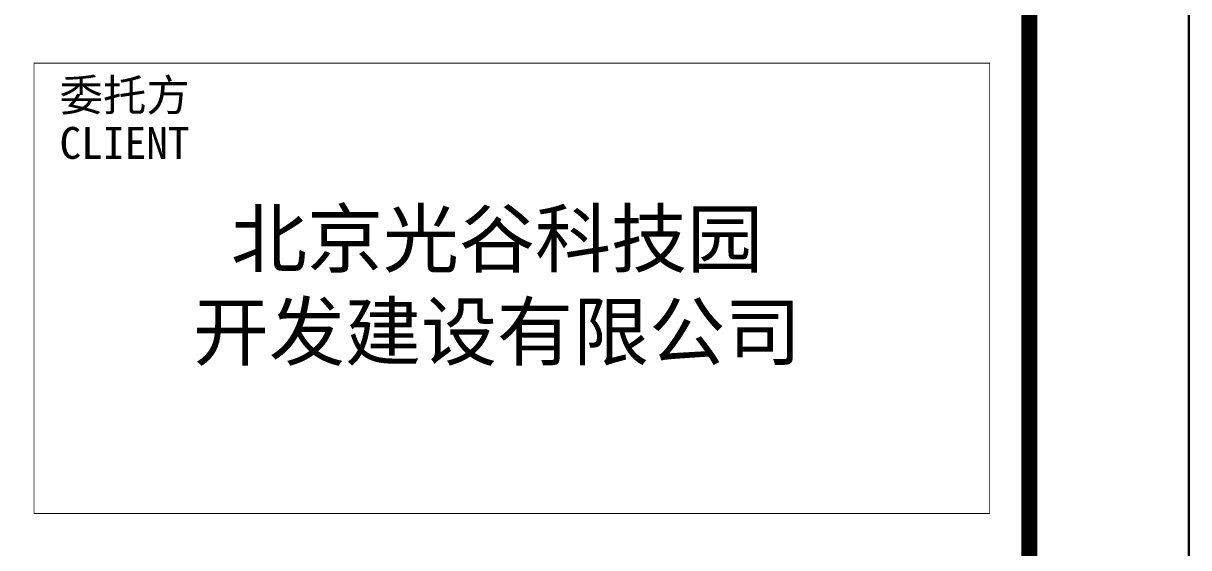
# Model space of a CAD drawing. Extents: x 337716 to 534539, y 642056 to 701458.
# Drawn here: x 443122 to 450439, y 684802 to 688092 of the extents above; entities that cross this region are included whole.
import ezdxf
from ezdxf.enums import TextEntityAlignment as Align

# ---------------------------------------------------------------- set-up
doc = ezdxf.new("R2010")
doc.units = 0
doc.header["$LTSCALE"] = 1000
doc.header["$MEASUREMENT"] = 0
doc.layers.get('0').update_dxf_attribs({"linetype": 'CONTINUOUS'})
for name, color, linetype in [('DIM-箱柜', 3, 'CONTINUOUS'), ('SHEET_LINE', 6, 'CONTINUOUS'), ('SHEET_TEXT', 7, 'CONTINUOUS'), ('TEL_TITLE', 7, 'CONTINUOUS'), ('字', 7, 'CONTINUOUS')]:
    doc.layers.add(name, color=color, linetype=linetype)
doc.layers.add('内审要求修改2.10', color=6, linetype='CONTINUOUS', plot=False)
doc.styles.add('华文细黑', font='STXIHEI.TTF')

# ---------------------------------------------------------------- blocks, each defined once
blk = doc.blocks.new('A$C51FB5BAD')
at = {"layer": 'SHEET_LINE', "const_width": 50}
blk.add_lwpolyline([(-6500, -57400), (0, -57400), (0, -6150), (-6500, -6150)], close=True, dxfattribs=at)
at = {"layer": 'SHEET_LINE', "const_width": 4.999999999999995}
for points in [[(-250, -15439.90927883727), (-250, -12613.48509076354), (-6250, -12613.48509076354), (-6250, -15439.90927883727)], [(-6250, -15439.90927883727), (-250, -15439.90927883727)]]:
    blk.add_lwpolyline(points, dxfattribs=at)
at = {"layer": 'SHEET_TEXT', "style": '华文细黑'}
for s, p in [('委托方', (-6089.72352226777, -12713.9926520749)), ('CLIENT', (-6089.72352226777, -13013.9926520749))]:
    blk.add_text(s, height=200, dxfattribs=at).set_placement(p, align=Align.TOP_LEFT)
at = {"layer": '字', "insert": (-3342.695528067648, -14026.72747483291), "char_height": 350, "width": 78154.15673822165, "attachment_point": 5, "style": '华文细黑'}
blk.add_mtext('北京光谷科技园\\P开发建设有限公司', dxfattribs=at)
blk = doc.blocks.new('SADF AGF AERG AER GER')
at = {"layer": 'DIM-箱柜'}
blk.add_lwpolyline([(-462149.7959025296, -1228514.088561067), (-378049.7959025296, -1228514.088561067), (-378049.7959025296, -1287914.088561067), (-462149.7959025296, -1287914.088561067)], close=True, dxfattribs=at)
blk = doc.blocks.new('A$C6873132B')
at = {"layer": 'DIM-箱柜'}
blk.add_blockref('SADF AGF AERG AER GER', (378049.7959025296, 1287914.088561068), dxfattribs=at)

msp = doc.modelspace()

# ---------------------------------------------------------------- linework, layer by layer
at = {"layer": 'TEL_TITLE'}
for points in [[(366338.9079674156, 642055.7389126688), (450438.9079674156, 642055.7389126688), (450438.9079674156, 701455.7389126688), (366338.9079674156, 701455.7389126688)], [(450438.9079674156, 642055.7389126687), (534538.9079674156, 642055.7389126687), (534538.9079674156, 701455.7389126685), (450438.9079674156, 701455.7389126685)]]:
    msp.add_lwpolyline(points, close=True, dxfattribs=at)
at = {"layer": 'TEL_TITLE', "const_width": 100}
msp.add_lwpolyline([(368838.9079674156, 643055.7389126688), (449438.9079674156, 643055.7389126688), (449438.9079674156, 700455.7389126688), (368838.9079674156, 700455.7389126688)], close=True, dxfattribs=at)

# ---------------------------------------------------------------- block references
msp.add_blockref('A$C51FB5BAD', (449438.9079674156, 700455.7389126688))
at = {"layer": 'DIM-箱柜'}
for p in [(828488.7038699453, 1929969.827473736), (912588.7038699453, 1929969.827473736)]:
    msp.add_blockref('SADF AGF AERG AER GER', p, dxfattribs=at)
at = {"layer": '内审要求修改2.10'}
for p in [(450438.9079674156, 642055.7389126688), (534538.9079674156, 642055.7389126683)]:
    msp.add_blockref('A$C6873132B', p, dxfattribs=at)

doc.saveas('drawing.dxf')
